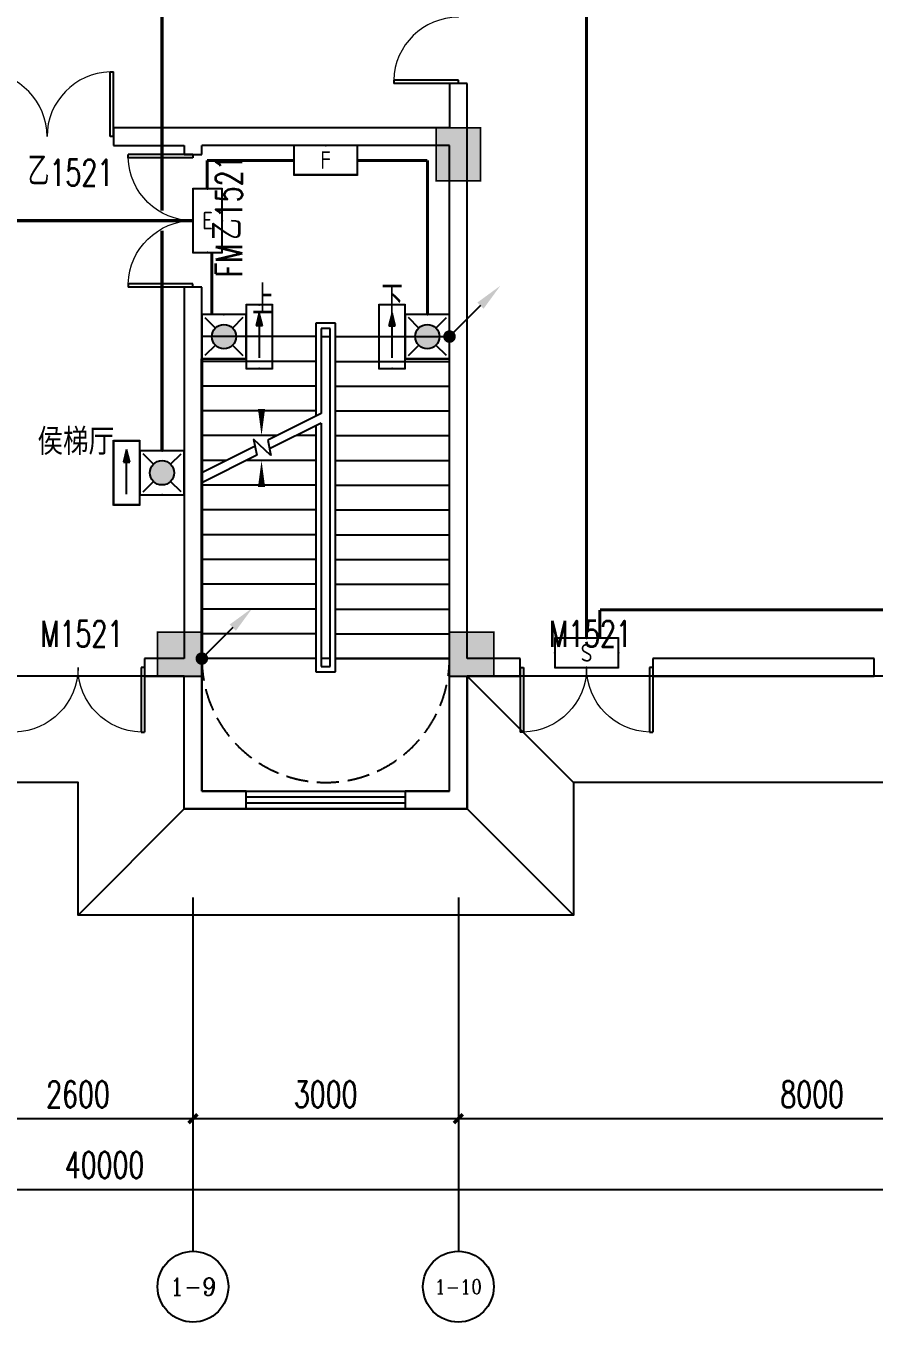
# Model space of a CAD drawing. Extents: x -6243262 to 3079315, y -2914302 to 172723.
# Drawn here: x -5820770 to -5811181, y -738481 to -723829 of the extents above; entities that cross this region are included whole.
import ezdxf
from ezdxf.enums import TextEntityAlignment as Align

# ---------------------------------------------------------------- set-up
doc = ezdxf.new("R2010")
doc.units = 0
doc.header["$LTSCALE"] = 1000
doc.linetypes.add('DASH', pattern=[0.35, 0.25, -0.1])
for name, color, linetype in [('0-柱网', 2, 'Continuous'), ('AXIS', 3, 'Continuous'), ('AXIS_TEXT', 7, 'Continuous'), ('DIM_SYMB', 3, 'Continuous'), ('DOOR_FIRE', 4, 'Continuous'), ('DOOR_FIRE_TEXT', 7, 'Continuous'), ('EQUIP-应急', 3, 'Continuous'), ('LWIRE', 4, 'Continuous'), ('PUB_TEXT', 7, 'Continuous'), ('STAIR', 2, 'Continuous'), ('WALL', 9, 'Continuous'), ('WINDOW', 4, 'Continuous'), ('WINDOW_TEXT', 7, 'Continuous'), ('WIRE-应急', 1, 'DASH')]:
    doc.layers.add(name, color=color, linetype=linetype)
doc.styles.add('-宋体', font='', dxfattribs={"width": 0.8})
doc.styles.add('_TCH_AXIS', font='COMPLEX', dxfattribs={"bigfont": 'GBCBIG'})
doc.styles.add('_TCH_DIM', font='SIMPLEX', dxfattribs={"bigfont": 'GBCBIG'})
doc.styles.add('_TCH_DIM_T3', font='SIMPLEX', dxfattribs={"width": 0.705882, "bigfont": 'GBCBIG'})
doc.styles.add('_TCH_WINDOW', font='SIMPLEX', dxfattribs={"height": 3.5, "bigfont": 'GBCBIG'})
doc.styles.add('_TEL_ATTDEF', font='gbenor', dxfattribs={"bigfont": 'gbcbig'})
doc.styles.add('_TEL_DIM', font='SIMPLEX', dxfattribs={"width": 0.8, "height": 3.5, "bigfont": 'HZTXT'})
doc.styles.add('COMPLEX', font='COMPLEX')
doc.styles.get("Standard").update_dxf_attribs({"font": 'gbenor.shx', "bigfont": 'gbcbig.shx'})
doc.styles.get('-宋体').set_extended_font_data('SimSun')
doc.dimstyles.new('_TCH_ARCH&&100', dxfattribs={"dimtxt": 297.5, "dimasz": 100, "dimexe": 250, "dimexo": 300, "dimgap": 126.25, "dimtad": 1, "dimdec": 0, "dimzin": 0, "dimdsep": 46, "dimtxsty": '_TCH_DIM_T3', "dimblk": 'ARCHTICK', "dimcen": 0.09, "dimclrt": 7, "dimazin": 2, "dimtfac": 1, "dimtdec": 0, "dimtix": 1, "dimtmove": 2, "dimatfit": 3, "dimfxl": 0, "dimtolj": 1, "dimtzin": 0, "dimarcsym": 0})

# ---------------------------------------------------------------- blocks, each defined once
blk = doc.blocks.new('1#柱网')
at = {"layer": '0-柱网'}
for points in [[(517855, 85967), (517855, 85367), (518355, 85367), (518355, 85967)], [(514705, 80267), (514705, 79767), (515205, 79767), (515205, 80267)], [(518005, 80267), (518005, 79767), (518505, 79767), (518505, 80267)]]:
    blk.add_hatch(color=0, dxfattribs=at).paths.add_polyline_path(points)
at = {"layer": '0-柱网', "color": 0, "const_width": 20}
for points in [[(517855, 85967), (517855, 85367), (518355, 85367), (518355, 85967), (517855, 85967)], [(514705, 80267), (514705, 79767), (515205, 79767), (515205, 80267), (514705, 80267)], [(518005, 80267), (518005, 79767), (518505, 79767), (518505, 80267), (518005, 80267)]]:
    blk.add_lwpolyline(points, dxfattribs=at)
blk = doc.blocks.new('_AXISO')
at = {"color": 0}
blk.add_circle((0, 0), 0.5, dxfattribs=at)
at = {"layer": 'AXIS_TEXT', "color": 0, "style": 'COMPLEX', "width": 1.041667}
blk.add_attdef('A', text='', height=0.56, dxfattribs=at).set_placement((-0.25, -0.28), (0.25, -0.28), align=Align.FIT)
blk = doc.blocks.new('$DorLib2D$00000002')
at = {"color": 0}
for p, q in [((-0.5, 0), (-0.5, 0.4875)), ((-0.475, 0.4875), (-0.5, 0.4875)), ((-0.475, 0), (-0.475, 0.4875)), ((0.475, 0), (0.475, 0.4875)), ((0.475, 0.4875), (0.5, 0.4875)), ((0.5, 0), (0.5, 0.4875)), ((-0.5, 0), (-0.475, 0)), ((0.5, 0), (0.475, 0))]:
    blk.add_line(p, q, dxfattribs=at)
at = {"color": 0, "lineweight": 13}
for centre, start, end in [((-0.4875, 0), 0, 88.53072), ((0.4875, 0), 91.46928, 180)]:
    blk.add_arc(centre, 0.4875, start, end, dxfattribs=at)
blk = doc.blocks.new('$WINLIB2D$00000001')
at = {"color": 0}
for points in [[(-0.5, 0.5), (-0.5, -0.5)], [(-0.5, 0.5), (0.5, 0.5)], [(0.5, -0.5), (0.5, 0.5)], [(0.5, 0.1667), (-0.5, 0.1667)], [(0.5, -0.1667), (-0.5, -0.1667)], [(-0.5, -0.5), (0.5, -0.5)]]:
    blk.add_lwpolyline(points, dxfattribs=at)
blk = doc.blocks.new('_ArchTick')
at = {"color": 0, "linetype": 'ByBlock', "const_width": 0.4}
blk.add_lwpolyline([(-0.5, -0.5), (0.5, 0.5)], dxfattribs=at)
blk = doc.blocks.new('*D396')
at = {"layer": 'AXIS', "color": 0, "lineweight": -2, "transparency": 16777216}
for p, q in [((1295009, -1145913), (1295009, -1149163)), ((1335009, -1145913), (1335009, -1149163)), ((1295009, -1148913), (1335009, -1148913))]:
    blk.add_line(p, q, dxfattribs=at)
at = {"layer": 'Defpoints', "color": 0, "transparency": 16777216}
for p in [(1295009, -1145613), (1335009, -1145613), (1335009, -1148913)]:
    blk.add_point(p, dxfattribs=at)
at = {"layer": 'AXIS', "color": 0, "lineweight": -2, "transparency": 16777216, "xscale": 100, "yscale": 100, "zscale": 100, "rotation": 180}
blk.add_blockref('_ArchTick', (1295009, -1148913), dxfattribs=at)
at = {"layer": 'AXIS', "color": 0, "lineweight": -2, "transparency": 16777216, "xscale": 100, "yscale": 100, "zscale": 100}
blk.add_blockref('_ArchTick', (1335009, -1148913), dxfattribs=at)
at = {"layer": 'AXIS', "color": 7, "transparency": 16777216, "insert": (1315009, -1148638), "char_height": 297.5, "attachment_point": 5, "style": '_TCH_DIM_T3'}
blk.add_mtext('\\A1;40000', dxfattribs=at)
blk = doc.blocks.new('*D398')
at = {"layer": 'AXIS', "color": 0, "lineweight": -2, "transparency": 16777216}
for p, q in [((1319009, -1145913), (1319009, -1148363)), ((1327009, -1145913), (1327009, -1148363)), ((1319009, -1148113), (1327009, -1148113))]:
    blk.add_line(p, q, dxfattribs=at)
at = {"layer": 'Defpoints', "color": 0, "transparency": 16777216}
for p in [(1319009, -1145613), (1327009, -1145613), (1327009, -1148113)]:
    blk.add_point(p, dxfattribs=at)
at = {"layer": 'AXIS', "color": 0, "lineweight": -2, "transparency": 16777216, "xscale": 100, "yscale": 100, "zscale": 100, "rotation": 180}
blk.add_blockref('_ArchTick', (1319009, -1148113), dxfattribs=at)
at = {"layer": 'AXIS', "color": 0, "lineweight": -2, "transparency": 16777216, "xscale": 100, "yscale": 100, "zscale": 100}
blk.add_blockref('_ArchTick', (1327009, -1148113), dxfattribs=at)
at = {"layer": 'AXIS', "color": 7, "transparency": 16777216, "insert": (1323009, -1147838), "char_height": 297.5, "attachment_point": 5, "style": '_TCH_DIM_T3'}
blk.add_mtext('\\A1;8000', dxfattribs=at)
blk = doc.blocks.new('*D399')
at = {"layer": 'AXIS', "color": 0, "lineweight": -2, "transparency": 16777216}
for p, q in [((1316009, -1145913), (1316009, -1148363)), ((1319009, -1145913), (1319009, -1148363)), ((1316009, -1148113), (1319009, -1148113))]:
    blk.add_line(p, q, dxfattribs=at)
at = {"layer": 'Defpoints', "color": 0, "transparency": 16777216}
for p in [(1316009, -1145613), (1319009, -1145613), (1319009, -1148113)]:
    blk.add_point(p, dxfattribs=at)
at = {"layer": 'AXIS', "color": 0, "lineweight": -2, "transparency": 16777216, "xscale": 100, "yscale": 100, "zscale": 100, "rotation": 180}
blk.add_blockref('_ArchTick', (1316009, -1148113), dxfattribs=at)
at = {"layer": 'AXIS', "color": 0, "lineweight": -2, "transparency": 16777216, "xscale": 100, "yscale": 100, "zscale": 100}
blk.add_blockref('_ArchTick', (1319009, -1148113), dxfattribs=at)
at = {"layer": 'AXIS', "color": 7, "transparency": 16777216, "insert": (1317509, -1147838), "char_height": 297.5, "attachment_point": 5, "style": '_TCH_DIM_T3'}
blk.add_mtext('\\A1;3000', dxfattribs=at)
blk = doc.blocks.new('*D400')
at = {"layer": 'AXIS', "color": 0, "lineweight": -2, "transparency": 16777216}
for p, q in [((1313409, -1145913), (1313409, -1148363)), ((1316009, -1145913), (1316009, -1148363)), ((1313409, -1148113), (1316009, -1148113))]:
    blk.add_line(p, q, dxfattribs=at)
at = {"layer": 'Defpoints', "color": 0, "transparency": 16777216}
for p in [(1313409, -1145613), (1316009, -1145613), (1316009, -1148113)]:
    blk.add_point(p, dxfattribs=at)
at = {"layer": 'AXIS', "color": 0, "lineweight": -2, "transparency": 16777216, "xscale": 100, "yscale": 100, "zscale": 100, "rotation": 180}
blk.add_blockref('_ArchTick', (1313409, -1148113), dxfattribs=at)
at = {"layer": 'AXIS', "color": 0, "lineweight": -2, "transparency": 16777216, "xscale": 100, "yscale": 100, "zscale": 100}
blk.add_blockref('_ArchTick', (1316009, -1148113), dxfattribs=at)
at = {"layer": 'AXIS', "color": 7, "transparency": 16777216, "insert": (1314709, -1147838), "char_height": 297.5, "attachment_point": 5, "style": '_TCH_DIM_T3'}
blk.add_mtext('\\A1;2600', dxfattribs=at)
blk = doc.blocks.new('$equip$00003165')
for p, q in [((0.72, 0.66), (-0.72, 0.66)), ((-0.72, 0.66), (-0.72, 0)), ((0.72, 0), (0.72, 0.66)), ((-0.72, 0), (0.72, 0))]:
    blk.add_line(p, q)
at = {"const_width": 0.04}
blk.add_lwpolyline([(-0.72, 0.66), (-0.72, 0), (0.72, 0), (0.72, 0.66), (-0.72, 0.66), (-0.72, 0)], dxfattribs=at)
for p in [(0, 0.66), (-0.72, 0.33), (0.72, 0.33), (0, 0)]:
    blk.add_point(p)
at = {"color": 7, "style": '_TEL_DIM'}
blk.add_attdef('$TEXT$', text='', height=0.4, dxfattribs=at).set_placement((0, 0.33), align=Align.MIDDLE_CENTER)
at = {"color": 7, "style": '_TEL_DIM', "flags": 1}
for tag in ['A', 'REMARK']:
    blk.add_attdef(tag, text='', height=0.00002, dxfattribs=at).set_placement((0, 0), align=Align.MIDDLE_CENTER)
blk = doc.blocks.new('$equip$00003179')
for p, q in [((0.72, 0.66), (-0.72, 0.66)), ((-0.72, 0.66), (-0.72, 0)), ((0.72, 0), (0.72, 0.66)), ((-0.72, 0), (0.72, 0))]:
    blk.add_line(p, q)
at = {"const_width": 0.04}
blk.add_lwpolyline([(-0.72, 0.66), (-0.72, 0), (0.72, 0), (0.72, 0.66), (-0.72, 0.66), (-0.72, 0)], dxfattribs=at)
for p in [(0, 0.66), (-0.72, 0.33), (0.72, 0.33), (0, 0)]:
    blk.add_point(p)
at = {"color": 7, "style": '_TEL_DIM'}
blk.add_attdef('$TEXT$', text='', height=0.4, dxfattribs=at).set_placement((0, 0.33), align=Align.MIDDLE_CENTER)
at = {"color": 7, "style": '_TEL_DIM', "flags": 1}
for tag in ['A', 'REMARK']:
    blk.add_attdef(tag, text='', height=0.00002, dxfattribs=at).set_placement((0, 0), align=Align.MIDDLE_CENTER)
blk = doc.blocks.new('$equip$00002604')
blk.add_hatch(color=256).paths.add_polyline_path([(0.275, 0.5, 1), (-0.274, 0.5, 1)])
for p, q in [((-0.429, 0.929), (-0.194, 0.694)), ((0.194, 0.694), (0.429, 0.929)), ((-0.429, 0.071), (-0.194, 0.306)), ((0.194, 0.306), (0.429, 0.071))]:
    blk.add_line(p, q)
at = {"const_width": 0.04}
blk.add_lwpolyline([(-0.5, 1), (-0.5, 0), (0.5, 0), (0.5, 1), (-0.5, 1), (-0.5, 0)], dxfattribs=at)
blk.add_lwpolyline([(-0.5, 1), (-0.5, 0), (0.5, 0), (0.5, 1)], close=True)
blk.add_circle((0, 0.5), 0.275)
for p in [(0, 1), (-0.5, 0.5), (0.5, 0.5), (0, 0)]:
    blk.add_point(p)
at = {"color": 7, "style": '_TEL_DIM', "flags": 1}
blk.add_attdef('A', text='', height=0.000025, dxfattribs=at).set_placement((0, 0), align=Align.MIDDLE_CENTER)
blk = doc.blocks.new('$equip$00002540')
blk.add_hatch(color=256).paths.add_polyline_path([(0.24, 0.372), (0.24, 0.228), (0.528, 0.3)])
for p, q in [((-0.72, 0.6), (-0.72, 0)), ((0.72, 0.6), (-0.72, 0.6)), ((0.72, 0), (0.72, 0.6)), ((0.24, 0.372), (0.24, 0.228)), ((0.528, 0.3), (0.24, 0.372)), ((0.24, 0.228), (0.528, 0.3)), ((-0.72, 0), (0.72, 0))]:
    blk.add_line(p, q)
at = {"color": 7}
blk.add_line((-0.48, 0.3), (0.48, 0.3), dxfattribs=at)
at = {"const_width": 0.04}
blk.add_lwpolyline([(-0.72, 0.6), (-0.72, 0), (0.72, 0), (0.72, 0.6), (-0.72, 0.6), (-0.72, 0)], dxfattribs=at)
for p in [(0, 0.6), (-0.72, 0.3), (0.72, 0.3), (0, 0)]:
    blk.add_point(p)
at = {"color": 7, "style": '_TEL_DIM', "flags": 1}
blk.add_attdef('A', text='', height=0.00002, dxfattribs=at).set_placement((0, 0), align=Align.MIDDLE_CENTER)
blk = doc.blocks.new('$equip$00002541')
blk.add_hatch(color=256).paths.add_polyline_path([(-0.24, 0.372), (-0.528, 0.3), (-0.24, 0.228)])
for p, q in [((-0.72, 0.6), (-0.72, 0)), ((0.72, 0.6), (-0.72, 0.6)), ((0.72, 0), (0.72, 0.6)), ((-0.24, 0.372), (-0.528, 0.3)), ((-0.528, 0.3), (-0.24, 0.228)), ((-0.24, 0.372), (-0.24, 0.228)), ((-0.72, 0), (0.72, 0))]:
    blk.add_line(p, q)
at = {"color": 7}
blk.add_line((-0.48, 0.3), (0.48, 0.3), dxfattribs=at)
at = {"const_width": 0.04}
blk.add_lwpolyline([(-0.72, 0.6), (-0.72, 0), (0.72, 0), (0.72, 0.6), (-0.72, 0.6), (-0.72, 0)], dxfattribs=at)
for p in [(0, 0.6), (-0.72, 0.3), (0.72, 0.3), (0, 0)]:
    blk.add_point(p)
at = {"color": 7, "style": '_TEL_DIM', "flags": 1}
blk.add_attdef('A', text='', height=0.00002, dxfattribs=at).set_placement((0, 0), align=Align.MIDDLE_CENTER)
blk = doc.blocks.new('$equip$00002534')
for p, q in [((-0.72, 0.66), (-0.72, 0)), ((0.72, 0.66), (-0.72, 0.66)), ((0.72, 0), (0.72, 0.66)), ((-0.72, 0), (0.72, 0))]:
    blk.add_line(p, q)
at = {"const_width": 0.04}
blk.add_lwpolyline([(-0.72, 0.66), (-0.72, 0), (0.72, 0), (0.72, 0.66), (-0.72, 0.66), (-0.72, 0)], dxfattribs=at)
for p in [(0, 0.66), (-0.72, 0.33), (0.72, 0.33), (0, 0)]:
    blk.add_point(p)
at = {"color": 7, "style": '_TEL_DIM'}
blk.add_attdef('$TEXT$', text='', height=0.4, dxfattribs=at).set_placement((0, 0.33), align=Align.MIDDLE_CENTER)
at = {"color": 7, "style": '_TEL_DIM', "flags": 1}
blk.add_attdef('A', text='', height=0.00002, dxfattribs=at).set_placement((0, 0), align=Align.MIDDLE_CENTER)
blk = doc.blocks.new('$TelecSys$00000079')
for p, q in [((0.7, 0.7), (0, 0)), ((0.104, 0.104), (0.104, 0.104)), ((-0.104, -0.104), (-0.104, -0.104))]:
    blk.add_line(p, q)
at = {"const_width": 0.142}
blk.add_lwpolyline([(-0.071, 0, 1), (0.071, 0, 1)], format="xyb", close=True, dxfattribs=at)
blk.add_solid([(0.63, 0.77), (0.77, 0.63), (1.15, 1.15)])
at = {"width": 0.8, "flags": 9}
blk.add_attdef('A', (0, 0), '', height=0.00002, dxfattribs=at)
blk = doc.blocks.new('45645')
at = {"color": 8}
for points in [[(1319258.9, -1127713.4), (1336308.9, -1127713.4), (1336308.9, -1144313.4), (1320308.9, -1144313.4), (1320308.9, -1145813.4), (1314708.9, -1145813.4), (1314708.9, -1144313.4), (1299308.9, -1144313.4), (1299308.9, -1145813.4), (1293708.9, -1145813.4), (1293708.9, -1127713.4), (1310758.9, -1127713.4)], [(1320308.9, -1144313.4), (1319108.9, -1143113.4)], [(1315908.9, -1144613.4), (1314708.9, -1145813.4)], [(1319108.9, -1144613.4), (1320308.9, -1145813.4)]]:
    blk.add_lwpolyline(points, dxfattribs=at)
blk.add_lwpolyline([(1294908.9, -1128913.4), (1335108.9, -1128913.4), (1335108.9, -1143113.4), (1319108.9, -1143113.4), (1319108.9, -1144613.4), (1315908.9, -1144613.4), (1315908.9, -1143113.4), (1298108.9, -1143113.4), (1298108.9, -1144613.4), (1294908.9, -1144613.4)], close=True, dxfattribs=at)
at = {"color": 8, "linetype": 'DASH'}
blk.add_arc((1317508.9, -1142913.4), 1400, 179.99993, 0.00007, dxfattribs=at)
at = {"layer": 'AXIS', "color": 8}
for p, q in [((1316008.9, -1145613.4), (1316008.9, -1149613.4)), ((1319008.9, -1145613.4), (1319008.9, -1149613.4))]:
    blk.add_line(p, q, dxfattribs=at)
at = {"layer": 'DIM_SYMB', "color": 8}
for points in [[(1316783.9, -1139133.4, 0, 0, 0), (1316783.9, -1140393.4, 0, 80, 0), (1316783.9, -1140093.4, 0, 0, 0)], [(1318233.9, -1139133.4, 0, 0, 0), (1318233.9, -1143663.4, 0, 0, 0), (1316783.9, -1143663.4, 0, 0, 0), (1316783.9, -1140673.4, 0, 80, 0), (1316783.9, -1140973.4, 0, 0, 0)]]:
    blk.add_lwpolyline(points, format="xyseb", dxfattribs=at)
at = {"layer": 'STAIR', "color": 8}
for p, q in [((1317618.9, -1139123.4), (1317398.9, -1139123.4)), ((1317398.9, -1139123.4), (1317398.9, -1140171.4)), ((1317618.9, -1143063.4), (1317618.9, -1139123.4)), ((1316108.9, -1139273.4), (1316108.9, -1140813.6)), ((1317398.9, -1139273.4), (1316108.9, -1139273.4)), ((1317558.9, -1139183.4), (1317458.9, -1139183.4)), ((1317458.9, -1139183.4), (1317458.9, -1140141.5)), ((1317458.9, -1139273.4), (1317458.9, -1140141.5)), ((1317458.9, -1139273.4), (1317558.9, -1139273.4)), ((1317558.9, -1143003.4), (1317558.9, -1139183.4)), ((1317558.9, -1142913.4), (1317558.9, -1139273.4)), ((1317618.9, -1139273.4), (1318908.9, -1139273.4)), ((1318908.9, -1142913.4), (1318908.9, -1139273.4)), ((1317398.9, -1139553.4), (1316108.9, -1139553.4)), ((1317618.9, -1139553.4), (1318908.9, -1139553.4)), ((1317398.9, -1139833.4), (1316108.9, -1139833.4)), ((1317618.9, -1139833.4), (1318908.9, -1139833.4)), ((1317398.9, -1140113.4), (1316108.9, -1140113.4)), ((1317458.9, -1140141.5), (1316854.1, -1140442.6)), ((1317618.9, -1140113.4), (1318908.9, -1140113.4)), ((1317458.9, -1140253.2), (1316874.7, -1140544.1)), ((1317398.9, -1140283.1), (1317398.9, -1143063.4)), ((1317458.9, -1140253.2), (1317458.9, -1142913.4)), ((1317458.9, -1140253.2), (1317458.9, -1143003.4)), ((1316953, -1140393.4), (1316108.9, -1140393.4)), ((1316889.5, -1140617.5), (1316694.6, -1140432.2)), ((1316694.6, -1140432.2), (1316731.7, -1140615.3)), ((1316854.1, -1140442.6), (1316889.5, -1140617.5)), ((1317398.9, -1140393.4), (1317177.4, -1140393.4)), ((1317618.9, -1140393.4), (1318908.9, -1140393.4)), ((1316711.1, -1140513.8), (1316108.9, -1140813.6)), ((1316731.7, -1140615.3), (1316108.9, -1140925.3)), ((1316390.5, -1140673.4), (1316108.9, -1140673.4)), ((1317398.9, -1140673.4), (1316614.9, -1140673.4)), ((1317618.9, -1140673.4), (1318908.9, -1140673.4)), ((1316108.9, -1140925.3), (1316108.9, -1142913.4)), ((1317398.9, -1140953.4), (1316108.9, -1140953.4)), ((1317618.9, -1140953.4), (1318908.9, -1140953.4)), ((1317398.9, -1141233.4), (1316108.9, -1141233.4)), ((1317618.9, -1141233.4), (1318908.9, -1141233.4)), ((1317398.9, -1141513.4), (1316108.9, -1141513.4)), ((1317618.9, -1141513.4), (1318908.9, -1141513.4)), ((1317398.9, -1141793.4), (1316108.9, -1141793.4)), ((1317618.9, -1141793.4), (1318908.9, -1141793.4)), ((1317398.9, -1142073.4), (1316108.9, -1142073.4)), ((1317618.9, -1142073.4), (1318908.9, -1142073.4)), ((1317398.9, -1142353.4), (1316108.9, -1142353.4)), ((1317618.9, -1142353.4), (1318908.9, -1142353.4)), ((1317398.9, -1142633.4), (1316108.9, -1142633.4)), ((1317618.9, -1142633.4), (1318908.9, -1142633.4)), ((1317398.9, -1142913.4), (1316108.9, -1142913.4)), ((1316108.9, -1142913.4), (1316108.9, -1144413.4)), ((1317398.9, -1142913.4), (1316108.9, -1142913.4)), ((1317558.9, -1142913.4), (1317458.9, -1142913.4)), ((1317618.9, -1142913.4), (1318908.9, -1142913.4)), ((1318908.9, -1142913.4), (1317618.9, -1142913.4)), ((1318908.9, -1144413.4), (1318908.9, -1142913.4)), ((1317398.9, -1143063.4), (1317618.9, -1143063.4)), ((1317458.9, -1143003.4), (1317558.9, -1143003.4)), ((1316108.9, -1144413.4), (1318908.9, -1144413.4))]:
    blk.add_line(p, q, dxfattribs=at)
at = {"layer": 'WALL', "color": 8}
for p, q in [((1319108.9, -1136413.4), (1318908.9, -1136413.4)), ((1318908.9, -1136413.4), (1318908.9, -1136913.4)), ((1319108.9, -1137013.4), (1319108.9, -1136413.4)), ((1316008.9, -1136913.4), (1315108.9, -1136913.4)), ((1315108.9, -1136913.4), (1315108.9, -1137113.4)), ((1318908.9, -1136913.4), (1316008.9, -1136913.4)), ((1315108.9, -1137113.4), (1315908.9, -1137113.4)), ((1315908.9, -1137113.4), (1315908.9, -1137213.4)), ((1318908.9, -1137113.4), (1316108.9, -1137113.4)), ((1316108.9, -1137213.4), (1316108.9, -1137113.4)), ((1318908.9, -1143013.4), (1318908.9, -1137113.4)), ((1319108.9, -1142913.4), (1319108.9, -1137013.4)), ((1315908.9, -1137213.4), (1316108.9, -1137213.4)), ((1316108.9, -1138713.4), (1315908.9, -1138713.4)), ((1315908.9, -1138713.4), (1315908.9, -1142913.4)), ((1316108.9, -1143013.4), (1316108.9, -1138713.4)), ((1315908.9, -1142913.4), (1315458.9, -1142913.4)), ((1315458.9, -1142913.4), (1315458.9, -1143113.4)), ((1319708.9, -1142913.4), (1319108.9, -1142913.4)), ((1319708.9, -1143113.4), (1319708.9, -1142913.4)), ((1323708.9, -1142913.4), (1321208.9, -1142913.4)), ((1321208.9, -1142913.4), (1321208.9, -1143113.4)), ((1323708.9, -1143113.4), (1323708.9, -1142913.4)), ((1315458.9, -1143113.4), (1315908.9, -1143113.4)), ((1315908.9, -1144613.4), (1315908.9, -1143113.4)), ((1316108.9, -1144413.4), (1316108.9, -1143013.4)), ((1318908.9, -1144413.4), (1318908.9, -1143013.4)), ((1319108.9, -1143113.4), (1319708.9, -1143113.4)), ((1319108.9, -1144613.4), (1319108.9, -1143113.4)), ((1321208.9, -1143113.4), (1323708.9, -1143113.4)), ((1316608.9, -1144413.4), (1316108.9, -1144413.4)), ((1316608.9, -1144613.4), (1316608.9, -1144413.4)), ((1318908.9, -1144413.4), (1318408.9, -1144413.4)), ((1318408.9, -1144413.4), (1318408.9, -1144613.4)), ((1315908.9, -1144613.4), (1316608.9, -1144613.4)), ((1318408.9, -1144613.4), (1319108.9, -1144613.4))]:
    blk.add_line(p, q, dxfattribs=at)
at = {"layer": 'WINDOW', "color": 8}
for p, q in [((1315458.9, -1143113.4), (1313958.9, -1143113.4)), ((1321208.9, -1143113.4), (1319708.9, -1143113.4))]:
    blk.add_line(p, q, dxfattribs=at)
at = {"layer": '0-柱网', "color": 8}
blk.add_blockref('1#柱网', (800903.9, -1222880.6), dxfattribs=at)
at = {"layer": 'AXIS', "color": 8}
ref = blk.add_blockref('_AXISO', (1316008.9, -1150013.4), dxfattribs=dict(at, xscale=800, yscale=800, zscale=800))
ref.add_attrib('A', '1-9', dxfattribs={"layer": 'AXIS_TEXT', "height": 199.75, "style": '_TCH_AXIS'}).set_placement((1315747.4, -1150113.3), (1316270.5, -1150113.3), align=Align.FIT)
ref = blk.add_blockref('_AXISO', (1319008.9, -1150013.4), dxfattribs=dict(at, xscale=800, yscale=800, zscale=800))
ref.add_attrib('A', '1-10', dxfattribs={"layer": 'AXIS_TEXT', "height": 160.91, "style": '_TCH_AXIS'}).set_placement((1318740.8, -1150093.8), (1319277.1, -1150093.8), align=Align.FIT)
at = {"layer": 'DOOR_FIRE', "color": 8, "xscale": -1500, "zscale": 200}
for p, yscale, rotation in [((1314358.9, -1137013.4), -1500, 180), ((1316008.9, -1137963.4), 1500, 90)]:
    blk.add_blockref('$DorLib2D$00000002', p, dxfattribs=dict(at, yscale=yscale, rotation=rotation))
at = {"layer": 'WINDOW', "color": 8}
for name, p, xscale, yscale, zscale, rotation in [('$DorLib2D$00000002', (1319008.9, -1135663.4), 1500, 1500, 1500, 90), ('$WINLIB2D$00000001', (1317508.9, -1144513.4), -1800, 200, -1800, 180)]:
    blk.add_blockref(name, p, dxfattribs=dict(at, xscale=xscale, yscale=yscale, zscale=zscale, rotation=rotation))
ref = blk.add_blockref('$DorLib2D$00000002', (1314708.9, -1143013.4), dxfattribs=dict(at, xscale=-1500, yscale=1500, zscale=-1500, rotation=180))
ref.add_attrib('A', 'M1521', (1314283.9, -1142782.2), dxfattribs={"layer": 'WINDOW_TEXT', "color": 8, "height": 297.5, "style": '_TCH_WINDOW', "width": 0.705882})
ref = blk.add_blockref('$DorLib2D$00000002', (1320458.9, -1143013.4), dxfattribs=dict(at, xscale=-1500, yscale=1500, zscale=-1500, rotation=180))
ref.add_attrib('A', 'M1521', (1320033.9, -1142782.2), dxfattribs={"layer": 'WINDOW_TEXT', "color": 8, "height": 297.5, "style": '_TCH_WINDOW', "width": 0.705882})
at = {"layer": 'DIM_SYMB', "color": 7, "style": '_TCH_DIM'}
for s, p in [('上', (1316679.7, -1139028.4)), ('下', (1318139, -1139028.4))]:
    blk.add_text(s, height=337.6, dxfattribs=at).set_placement(p)
at = {"layer": 'DOOR_FIRE_TEXT', "color": 8, "style": '_TCH_WINDOW'}
blk.add_text('乙', height=337.6, dxfattribs=at).set_placement((1314141.1, -1137568.3))
at = {"layer": 'DOOR_FIRE_TEXT', "color": 8, "style": '_TCH_WINDOW', "width": 0.705882}
blk.add_text('1521', height=297.5, dxfattribs=at).set_placement((1314386.8, -1137568.3))
for s, p in [('1521', (1316563.8, -1137935.5)), ('FM', (1316563.8, -1138601.3))]:
    blk.add_text(s, height=297.5, rotation=90, dxfattribs=at).set_placement(p)
at = {"layer": 'DOOR_FIRE_TEXT', "color": 8, "style": '_TCH_WINDOW'}
blk.add_text('乙', height=337.6, rotation=90, dxfattribs=at).set_placement((1316563.8, -1138181.3))
at = {"layer": 'PUB_TEXT', "color": 8, "style": '-宋体', "width": 0.8}
blk.add_text('侯梯厅', height=264.35, dxfattribs=at).set_placement((1314251, -1140581.7))
at = {"layer": 'AXIS', "color": 8}
for p1, p2, distance, picture, middle in [((1295008.9, -1145613.4), (1335008.9, -1145613.4), -3300, '*D396', (1315008.9, -1148638.4)), ((1313408.9, -1145613.4), (1316008.9, -1145613.4), -2500, '*D400', (1314708.9, -1147838.4)), ((1316008.9, -1145613.4), (1319008.9, -1145613.4), -2500, '*D399', (1317508.9, -1147838.4)), ((1319008.9, -1145613.4), (1327008.9, -1145613.4), -2500, '*D398', (1323008.9, -1147838.4))]:
    dim = blk.add_aligned_dim(p1=p1, p2=p2, distance=distance, dimstyle='_TCH_ARCH&&100', dxfattribs=at)
    dim.commit()
    dim.dimension.update_dxf_attribs({"geometry": picture, "text_midpoint": middle})

msp = doc.modelspace()

# ---------------------------------------------------------------- linework, layer by layer
at = {"layer": 'WIRE-应急', "linetype": 'DASH', "const_width": 35}
for points in [[(-5819231.3, -725918), (-5819231.3, -722979.5)], [(-5814431.3, -730750.5), (-5814431.3, -723146.3)], [(-5818722.2, -725350), (-5817741.3, -725350)], [(-5818722.2, -725670.5), (-5818722.2, -725350)], [(-5817021.3, -725350), (-5816231.3, -725350)], [(-5816231.3, -727090.5), (-5816231.3, -725350)], [(-5821262.9, -726030.5), (-5818881.3, -726030.5)], [(-5819231.3, -728630.5), (-5819231.3, -726143)], [(-5818667.7, -727090.5), (-5818667.7, -726390.5)], [(-5818781.3, -730980.5), (-5818781.3, -727590.5)], [(-5814281.6, -730430.5), (-5808131.3, -730430.5)], [(-5814281.6, -730750.5), (-5814281.6, -730430.5)]]:
    msp.add_lwpolyline(points, dxfattribs=at)

# ---------------------------------------------------------------- block references
msp.add_blockref('45645', (-7134890.2, 411932.9))
at = {"layer": 'EQUIP-应急'}
ref = msp.add_blockref('$equip$00003179', (-5817381.3, -725180.5), dxfattribs=dict(at, xscale=500, yscale=500, zscale=500, rotation=180))
ref.add_attrib('$TEXT$', 'F', dxfattribs={"layer": '0', "color": 7, "height": 200, "style": '_TEL_ATTDEF'}).set_placement((-5817381.3, -725345.5), align=Align.MIDDLE_CENTER)
ref = msp.add_blockref('$equip$00002534', (-5818881.3, -726030.5), dxfattribs=dict(at, xscale=500, yscale=500, zscale=500, rotation=270))
ref.add_attrib('$TEXT$', 'E', dxfattribs={"layer": '0', "color": 7, "height": 200, "style": '_TEL_ATTDEF'}).set_placement((-5818716.3, -726030.5), align=Align.MIDDLE_CENTER)
at = {"layer": 'EQUIP-应急', "xscale": 500, "yscale": 500, "zscale": 500}
for name, p, rotation in [('$equip$00002541', (-5818281.3, -727340.5), 270), ('$equip$00002540', (-5816481.3, -727340.5), 90), ('$equip$00002604', (-5818781.3, -727340.5), 270), ('$equip$00002604', (-5815981.3, -727340.5), 90), ('$equip$00002540', (-5819481.3, -728880.5), 90), ('$equip$00002604', (-5818981.3, -728880.5), 90)]:
    msp.add_blockref(name, p, dxfattribs=dict(at, rotation=rotation))
at = {"layer": 'EQUIP-应急'}
ref = msp.add_blockref('$equip$00003165', (-5814431.3, -731080.5), dxfattribs=dict(at, xscale=500, yscale=500, zscale=500))
ref.add_attrib('$TEXT$', 'S', dxfattribs={"layer": '0', "color": 7, "height": 200, "style": '_TEL_ATTDEF'}).set_placement((-5814431.3, -730915.5), align=Align.MIDDLE_CENTER)
at = {"layer": 'LWIRE', "xscale": 500, "yscale": 500, "zscale": 500}
for p in [(-5815981.3, -727340.5), (-5818781.3, -730980.5)]:
    msp.add_blockref('$TelecSys$00000079', p, dxfattribs=at)

doc.saveas('drawing.dxf')
